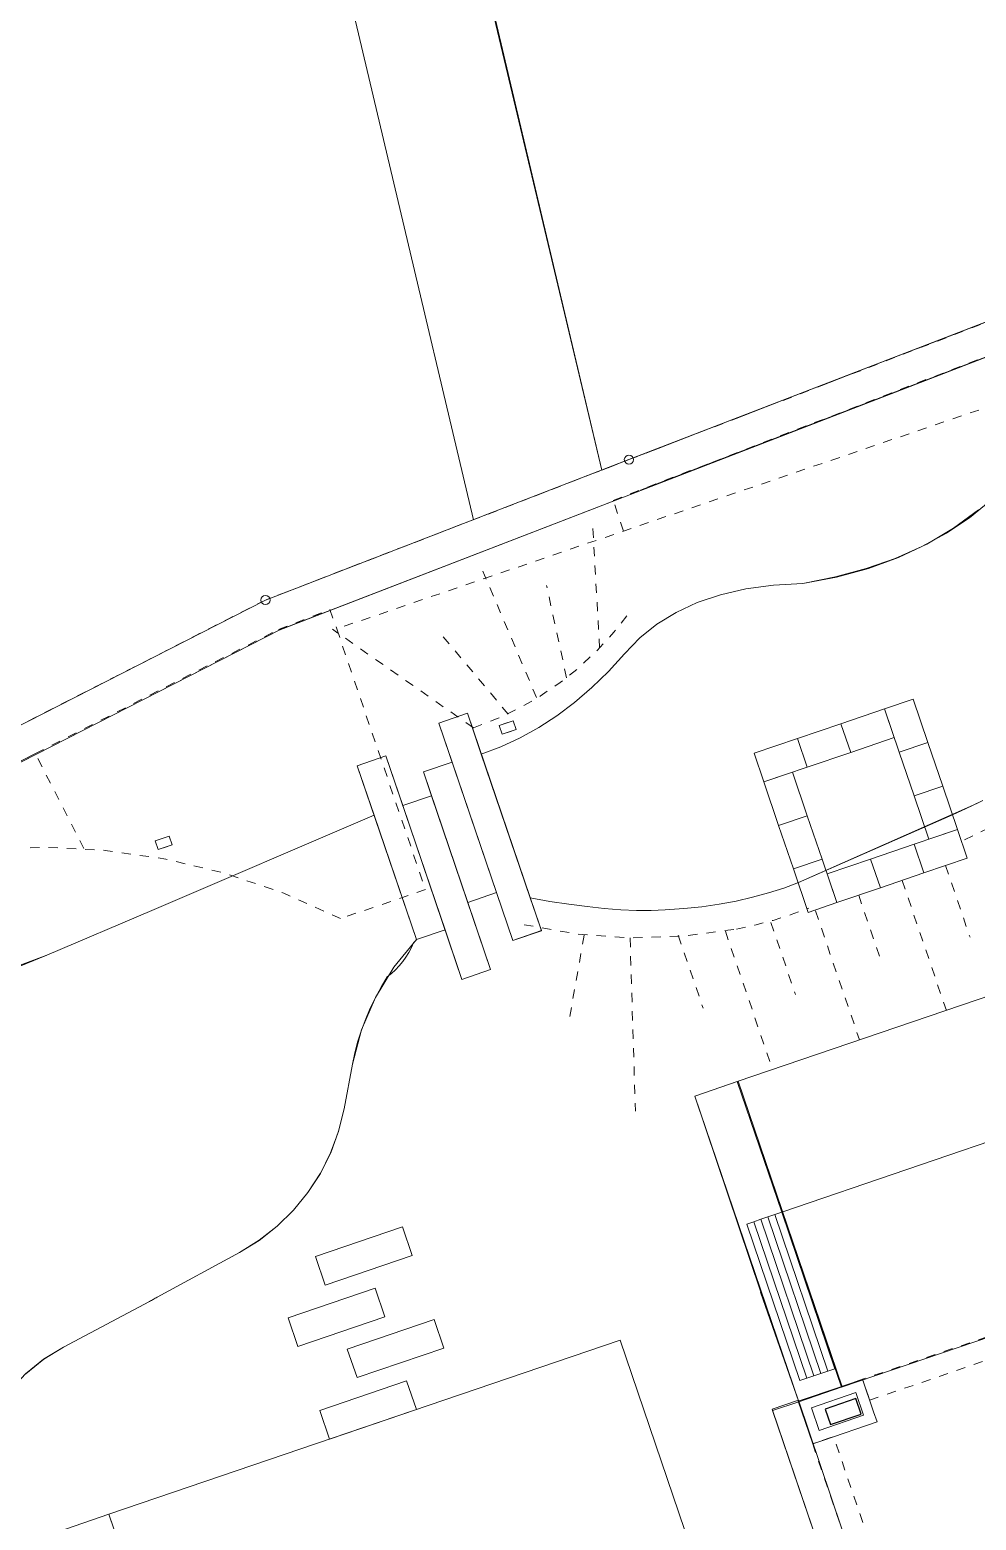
# Model space of a CAD drawing. Header units: metres. Extents: x 2683518.1 to 2683581.2, y 1249379.6 to 1249442.7.
# Drawn here: x 2683532.78 to 2683543.09, y 1249405.97 to 1249422.19 of the extents above; entities that cross this region are included whole.
import ezdxf
from ezdxf.xclip import XClip

# ---------------------------------------------------------------- set-up
doc = ezdxf.new("R2010")
doc.units = ezdxf.units.M
doc.header["$XCLIPFRAME"] = 2
for name, pattern in [('MD-Strich 1_1mm', [0.002, 0.001, -0.001]), ('MD-Strich 2_1mm', [0.003, 0.002, -0.001]), ('MD-Strich LAYOUT', [0.002822, 0.001411, -0.001411]), ('MD-Strichpunkt 2_1_1mm', [0.0045, 0.002, -0.001, 0.0005, -0.001])]:
    doc.linetypes.add(name, pattern=pattern)
for name, color, linetype in [('beleuchtung', 7, 'Continuous'), ('betonfertigteile_balkonschicht', 7, 'Continuous'), ('fassade', 7, 'Continuous'), ('parzellen', 7, 'Continuous'), ('plangrafik', 7, 'Continuous'), ('plankopf', 7, 'Continuous'), ('situation', 7, 'Continuous'), ('stuetzen', 7, 'Continuous'), ('umgebung', 7, 'Continuous')]:
    doc.layers.add(name, color=color, linetype=linetype)

# ---------------------------------------------------------------- blocks, each defined once
blk = doc.blocks.new('Zeichnung_1_2', base_point=(38.46, 166.2))
at = {"layer": 'beleuchtung', "color": 7, "linetype": 'Continuous', "lineweight": 5, "ltscale": 1000, "flags": 128}
for points in [[(310.71, 672.14), (307.86, 673.59), (306.95, 671.81), (309.8, 670.36)], [(380.93, 635.94), (378.08, 637.39), (377.17, 635.61), (380.02, 634.15)]]:
    blk.add_lwpolyline(points, close=True, dxfattribs=at)
at = {"layer": 'beleuchtung', "color": 251, "linetype": 'MD-Strich 1_1mm', "lineweight": 13, "ltscale": 1000, "flags": 128}
for points in [[(306.95, 671.81), (307.86, 673.59)], [(309.8, 670.36), (306.95, 671.81)], [(307.86, 673.59), (310.71, 672.14)], [(310.71, 672.14), (309.8, 670.36)], [(377.17, 635.61), (378.08, 637.39)], [(378.08, 637.39), (380.93, 635.94)], [(380.02, 634.15), (377.17, 635.61)], [(380.93, 635.94), (380.02, 634.15)]]:
    blk.add_lwpolyline(points, dxfattribs=at)
at = {"layer": 'parzellen', "color": 253, "linetype": 'MD-Strich 2_1mm', "lineweight": 13, "ltscale": 1000, "flags": 128}
for points in [[(38.41, 802.94), (362.17, 692.94)], [(362.17, 692.94), (439.28, 657.49)], [(439.28, 657.49), (542.4, 609.87)]]:
    blk.add_lwpolyline(points, dxfattribs=at)
at = {"layer": 'parzellen', "color": 242, "linetype": 'MD-Strich 2_1mm', "lineweight": 13, "ltscale": 1000, "flags": 128}
for points in [[(362.17, 692.94), (38.41, 802.94)], [(439.28, 657.49), (362.17, 692.94)], [(965.91, 414.93), (439.28, 657.49)]]:
    blk.add_lwpolyline(points, dxfattribs=at)
at = {"layer": 'parzellen', "color": 242, "linetype": 'Continuous', "lineweight": 13, "ltscale": 1000}
for centre in [(362.17, 692.94), (439.28, 657.49)]:
    blk.add_circle(centre, 1, dxfattribs=at)
at = {"layer": 'situation', "color": 9, "linetype": 'MD-Strich LAYOUT', "lineweight": 13, "ltscale": 1000}
for p, q in [((373.81, 641.09), (367.79, 678.05)), ((388.13, 635.81), (399.69, 663.37)), ((381.22, 637.73), (383.64, 661.46)), ((405.45, 633.49), (423.29, 652.94)), ((395.77, 634.13), (407.13, 651.25)), ((358.24, 592.29), (342.49, 581.6)), ((364.8, 584.73), (338.55, 557.57)), ((372.52, 577.58), (364.91, 562.63)), ((380.33, 570.88), (365.87, 542.48)), ((388.6, 565.09), (381.07, 550.3)), ((397.16, 559.86), (383.69, 533.4)), ((406.17, 555.5), (399.4, 542.21)), ((415.08, 550.96), (401.51, 524.32)), ((423.99, 546.43), (416.51, 531.73))]:
    blk.add_line(p, q, dxfattribs=at)
at = {"layer": 'situation', "color": 7, "linetype": 'Continuous', "lineweight": 5, "ltscale": 1000, "flags": 128}
blk.add_lwpolyline([(38.41, 802.94), (38.44, 445.4), (103.97, 445.4), (103.97, 231.16), (103.97, 227), (119.08, 227), (119.08, 233.4), (110.36, 233.4), (110.36, 445.4), (119.16, 445.4), (119.16, 450.37), (45.41, 450.37), (45.39, 792.92), (45.37, 792.94), (359.85, 686.09), (436.28, 650.95), (436.32, 651.05), (539.47, 603.51), (542.44, 609.95), (439.28, 657.49), (362.17, 692.94)], close=True, dxfattribs=at)
at = {"layer": 'situation', "color": 253, "linetype": 'Continuous', "lineweight": 13, "ltscale": 1000, "flags": 128}
for points in [[(186.78, 583.15), (195.69, 578.62), (300.48, 525.24), (271.6, 468.53)], [(295.24, 456.64), (312.64, 490.7), (317.99, 487.97), (329.3, 510.57), (329.33, 510.56), (349.92, 550.6), (358.64, 546.16), (463.46, 492.77)], [(439.82, 550.49), (437.6, 551.29), (399.02, 566.82), (395.91, 568.29), (392.82, 569.93), (389.73, 571.75), (386.66, 573.74), (383.61, 575.91), (380.56, 578.26), (377.53, 580.78), (374.5, 583.48), (372.3, 585.59), (370.06, 587.91), (367.79, 590.45), (365.48, 593.21), (363.14, 596.18), (360.76, 599.37), (358.34, 602.77), (355.89, 606.39), (352.47, 599.67), (346.59, 602.67), (351.58, 612.46), (345.7, 615.46), (338.68, 601.68), (332.8, 604.67), (337.97, 614.81), (332.09, 617.81), (331.97, 617.81), (331.86, 617.8), (331.75, 617.8), (331.64, 617.8), (331.52, 617.8), (331.41, 617.8), (331.3, 617.79), (331.18, 617.79), (330.07, 617.39), (328.92, 617.06), (327.76, 616.81), (326.58, 616.63), (325.39, 616.54), (324.2, 616.52), (323.01, 616.58), (321.83, 616.72), (319.32, 616.15), (316.84, 615.45), (314.4, 614.64), (312, 613.71), (309.64, 612.67), (307.34, 611.51), (305.1, 610.25), (302.92, 608.88), (294.67, 603.42), (290.37, 600.9), (285.81, 598.87), (281.05, 597.36), (276.15, 596.39), (271.18, 595.95), (266.19, 596.08), (261.25, 596.75), (256.41, 597.96), (236.88, 604.03), (236.65, 604.1), (236.43, 604.17), (236.2, 604.24), (235.98, 604.31), (235.75, 604.38), (235.53, 604.46), (235.3, 604.53), (235.08, 604.6), (214.88, 611.12), (210.01, 612.34), (205.03, 612.92)], [(267.94, 675.65), (273.53, 673.14), (296.49, 663.57), (345.08, 643.31), (350.24, 653.45), (356.12, 650.46), (350.95, 640.31), (356.83, 637.32), (359.31, 642.19), (365.19, 639.19), (369.27, 647.2), (375.15, 644.21), (370.89, 635.85), (375.03, 633.9), (379.31, 632.26), (383.76, 630.91), (388.36, 629.87), (393.12, 629.13), (398.04, 628.69), (403.11, 628.55), (408.33, 628.71), (413.09, 628.75), (417.85, 628.16), (422.6, 626.95), (427.36, 625.12), (432.11, 622.66), (436.86, 619.58), (441.61, 615.87), (446.35, 611.54), (452.43, 607.24), (458.63, 603.57), (464.93, 600.53), (471.35, 598.14), (477.88, 596.37), (484.52, 595.25)], [(881.7, 453.76), (542.44, 609.95), (539.47, 603.51), (527.29, 609.12), (359.55, 686.24), (45.39, 792.92), (45.43, 576.08)], [(487.73, 594.84), (481.91, 595.5), (476.07, 596.74), (470.18, 598.55), (464.27, 600.94), (458.33, 603.9), (452.36, 607.43), (446.35, 611.54), (441.61, 615.87), (436.86, 619.58), (432.11, 622.66), (427.36, 625.12), (422.6, 626.95), (417.85, 628.16), (413.09, 628.75), (408.33, 628.71), (403.11, 628.55), (398.04, 628.69), (393.12, 629.13), (388.36, 629.87), (383.76, 630.91), (379.31, 632.26), (375.03, 633.9), (370.89, 635.85), (355.89, 606.39), (358.34, 602.77), (360.76, 599.37), (363.14, 596.18), (365.48, 593.21), (367.79, 590.45), (370.06, 587.91), (372.3, 585.59), (374.5, 583.48), (377.53, 580.78), (380.56, 578.26), (383.61, 575.91), (386.66, 573.74), (389.73, 571.75), (392.82, 569.93), (395.91, 568.29), (399.02, 566.82), (432.96, 553.02), (436.03, 551.88), (438.89, 550.81)]]:
    blk.add_lwpolyline(points, dxfattribs=at)
blk.add_lwpolyline([(296.5, 663.56), (273.53, 673.14, -0.106933), (233.61, 700.94), (229.55, 705.3, 0.22574), (177.76, 725.82), (165.4, 725, 0.298504), (139.98, 705.79, -0.233915), (115.42, 682.09), (112.27, 681.09, 0.344004), (92.38, 652.02), (92.97, 642.62, 0.182479), (111.27, 602.02), (118.03, 595.25, 0.188311), (142.31, 584.58, 0.197688), (167.05, 593.57), (177.4, 602.99, -0.268956), (214.88, 611.12), (235.08, 604.6), (236.88, 604.03), (256.41, 597.96, 0.225162), (294.67, 603.42), (302.92, 608.88, -0.144828), (332.09, 617.81), (345.08, 643.31)], format="xyb", close=True, dxfattribs=at)
for points in [[(332.09, 617.81), (337.97, 614.81), (356.12, 650.46), (350.24, 653.45)], [(346.58, 602.65), (352.46, 599.66), (375.15, 644.21), (369.27, 647.2)], [(332.8, 604.67), (338.68, 601.68), (356.83, 637.32), (350.95, 640.31)], [(345.7, 615.46), (351.58, 612.46), (365.19, 639.19), (359.31, 642.19)], [(409.45, 587.5), (418.36, 582.96), (421.35, 588.84), (412.44, 593.37)], [(410.79, 575.59), (415.33, 584.5), (409.45, 587.5), (404.91, 578.59)], [(418.36, 582.96), (427.27, 578.42), (430.26, 584.3), (421.35, 588.84)], [(264.31, 579.6), (282.14, 570.52), (285.13, 576.4), (267.31, 585.48)], [(427.27, 578.42), (436.18, 573.88), (439.17, 579.76), (430.26, 584.3)], [(163.79, 515.99), (195.69, 578.62), (186.78, 583.15), (154.89, 520.52)], [(300.48, 525.24), (195.69, 578.62), (181.95, 551.64), (233.26, 525.52), (217.97, 495.51), (271.6, 468.53)], [(250.58, 574.59), (268.4, 565.51), (271.4, 571.39), (253.58, 580.46)], [(406.25, 566.68), (410.79, 575.59), (404.91, 578.59), (400.37, 569.68)], [(440.51, 567.86), (445.05, 576.77), (439.17, 579.76), (434.64, 570.85)], [(401.71, 557.77), (406.25, 566.68), (400.37, 569.68), (395.83, 560.77)], [(435.98, 558.95), (440.51, 567.86), (434.64, 570.85), (430.1, 561.94)], [(254.69, 560.61), (272.51, 551.53), (275.5, 557.41), (257.68, 566.48)], [(240.91, 555.59), (258.73, 546.51), (261.72, 552.39), (243.9, 561.46)], [(401.71, 557.77), (410.62, 553.23), (413.61, 559.11), (404.7, 563.65)], [(431.44, 550.03), (435.98, 558.95), (430.1, 561.94), (425.56, 553.03)], [(410.62, 553.23), (419.53, 548.7), (422.53, 554.57), (413.61, 559.11)], [(419.53, 548.7), (428.44, 544.16), (431.44, 550.03), (422.53, 554.57)], [(326.92, 483.41), (358.83, 546.07), (349.92, 550.6), (318.01, 487.95)], [(345.01, 519.4), (396.31, 493.27), (380.75, 462.73), (434.34, 435.43), (463.46, 492.76), (358.64, 546.16)], [(337.83, 523.07), (321.44, 491.02), (322.87, 490.29), (339.26, 522.33)], [(339.26, 522.33), (322.87, 490.29), (324.31, 489.55), (340.7, 521.6)], [(340.7, 521.6), (324.31, 489.55), (325.74, 488.82), (342.14, 520.87)], [(342.14, 520.87), (325.74, 488.82), (327.18, 488.08), (343.57, 520.13)], [(345.01, 519.4), (326.73, 483.51), (378.03, 457.38), (396.31, 493.27)], [(343.57, 520.13), (327.18, 488.08), (328.62, 487.35), (345.01, 519.4)], [(318.2, 488.28), (312.81, 491.03), (295.24, 456.64), (217.97, 495.51), (215.32, 490.13), (297.86, 448.61)], [(318.2, 488.28), (312.81, 491.03), (295.24, 456.64), (217.97, 495.51), (215.32, 490.13), (297.86, 448.61)]]:
    blk.add_lwpolyline(points, close=True, dxfattribs=at)
at = {"layer": 'situation', "color": 9, "linetype": 'MD-Strich LAYOUT', "lineweight": 13, "ltscale": 1000, "flags": 128}
for points in [[(373.81, 641.09, 0.157708), (415.42, 634.24)], [(350.76, 603.28, 0.102998), (382.33, 569.44)], [(382.33, 569.44, 0.048761), (396.58, 561.34)], [(430.87, 547.39, -0.000194), (455.49, 538.27)]]:
    blk.add_lwpolyline(points, format="xyb", dxfattribs=at)
at = {"layer": 'umgebung', "color": 253, "linetype": 'Continuous', "lineweight": 13, "ltscale": 1000, "flags": 128}
blk.add_lwpolyline([(542.05, 831), (433.54, 660.13), (439.28, 657.49), (965.91, 414.93, 0.000236), (974, 431.72)], format="xyb", dxfattribs=at)
for points in [[(487.26, 799.73), (406.27, 672.64)], [(514.53, 787.21), (433.53, 660.13)]]:
    blk.add_lwpolyline(points, dxfattribs=at)
blk.add_lwpolyline([(433.54, 660.13), (439.28, 657.49)], close=True, dxfattribs=at)
blk = doc.blocks.new('Zeichnung_2_1', base_point=(38.46, 166.2))
at = {"layer": 'betonfertigteile_balkonschicht', "color": 251, "linetype": 'MD-Strichpunkt 2_1_1mm', "lineweight": 13, "ltscale": 1000, "flags": 128}
for points in [[(329.28, 477.68), (330.92, 480.89)], [(330.92, 480.89), (331.19, 481.42)], [(378.14, 457.5), (331.19, 481.42)], [(313.55, 479.41), (300.98, 454.73)], [(305.25, 452.55), (317.83, 477.23)], [(314.09, 479.14), (313.55, 479.41)], [(317.29, 477.5), (314.09, 479.14)], [(317.83, 477.23), (317.29, 477.5)], [(329.01, 477.15), (329.28, 477.68)], [(329.01, 477.15), (375.96, 453.22)]]:
    blk.add_lwpolyline(points, dxfattribs=at)
at = {"layer": 'fassade', "color": 7, "linetype": 'Continuous', "lineweight": 18, "ltscale": 1000, "flags": 128}
for points in [[(318, 488.14), (313.55, 479.41)], [(329.14, 482.47), (320.05, 487.1)], [(316.65, 480.41), (319.01, 485.05)], [(319.01, 485.05), (328.1, 480.42)], [(325.73, 475.78), (316.65, 480.41)], [(328.1, 480.42), (325.73, 475.78)], [(327.78, 474.74), (331.19, 481.42)], [(315.6, 478.37), (326.74, 472.69)]]:
    blk.add_lwpolyline(points, dxfattribs=at)
at = {"layer": 'fassade', "color": 7, "linetype": 'Continuous', "lineweight": 13, "ltscale": 1000, "flags": 128}
for points in [[(318, 488.14), (320.05, 487.1)], [(331.19, 481.42), (329.14, 482.47)], [(313.55, 479.41), (315.6, 478.37)], [(326.74, 472.69), (327.78, 474.74)]]:
    blk.add_lwpolyline(points, dxfattribs=at)
at = {"layer": 'parzellen', "color": 242, "linetype": 'MD-Strich 2_1mm', "lineweight": 13, "ltscale": 1000, "flags": 128}
for points in [[(362.17, 692.94), (38.41, 802.94)], [(439.28, 657.49), (362.17, 692.94)], [(965.91, 414.93), (439.28, 657.49)]]:
    blk.add_lwpolyline(points, dxfattribs=at)
at = {"layer": 'parzellen', "color": 242, "linetype": 'Continuous', "lineweight": 13, "ltscale": 1000}
for centre in [(362.17, 692.94), (439.28, 657.49)]:
    blk.add_circle(centre, 1, dxfattribs=at)
at = {"layer": 'plangrafik', "color": 7, "linetype": 'Continuous', "lineweight": 5, "ltscale": 1000}
blk.add_line((45.44, 793.16), (304.08, 705.29), dxfattribs=at)
at = {"layer": 'plangrafik', "color": 7, "linetype": 'MD-Strich 2_1mm', "lineweight": 13, "ltscale": 1000, "flags": 128}
blk.add_lwpolyline([(323.84, 632.88, 0.187303), (258.33, 714.81)], format="xyb", dxfattribs=at)
for points in [[(295.8, 683.56), (303.27, 705.55)], [(303.27, 705.55), (359.58, 686.43)], [(359.58, 686.43), (370.47, 681.43)], [(370.47, 681.43), (368.5, 677.44)], [(368.5, 677.44), (341.26, 623.99)], [(699.75, 508.74), (368.5, 677.44)], [(427.33, 647.49), (430.52, 653.77)], [(430.52, 653.77), (451.44, 644.14)], [(451.44, 644.14), (539.53, 603.63)], [(341.26, 623.99), (323.84, 632.88)]]:
    blk.add_lwpolyline(points, dxfattribs=at)
at = {"layer": 'stuetzen', "color": 7, "linetype": 'Continuous', "lineweight": 25, "ltscale": 1000, "flags": 128}
blk.add_lwpolyline([(320.87, 482.75), (319.23, 479.55), (325.56, 476.32), (327.19, 479.53)], close=True, dxfattribs=at)
blk = doc.blocks.new('A$C6ceda5d4')
at = {"layer": 'plankopf', "color": 7, "linetype": 'Continuous', "lineweight": 5, "ltscale": 1000}
ref = blk.add_blockref('Zeichnung_1_2', (28.46, 156.2), dxfattribs=at)
XClip(ref).set_block_clipping_path([(10, 10), (974, 831)])
ref = blk.add_blockref('Zeichnung_2_1', (28.46, 156.2), dxfattribs=at)
XClip(ref).set_block_clipping_path([(10, 10), (974, 831)])

msp = doc.modelspace()

# ---------------------------------------------------------------- block references
at = {"xscale": 0.05, "yscale": 0.05, "zscale": 0.05, "rotation": 45.80415114898137}
msp.add_blockref('A$C6ceda5d4', (2683547.558, 1249379.555), dxfattribs=at)

doc.saveas('drawing.dxf')
